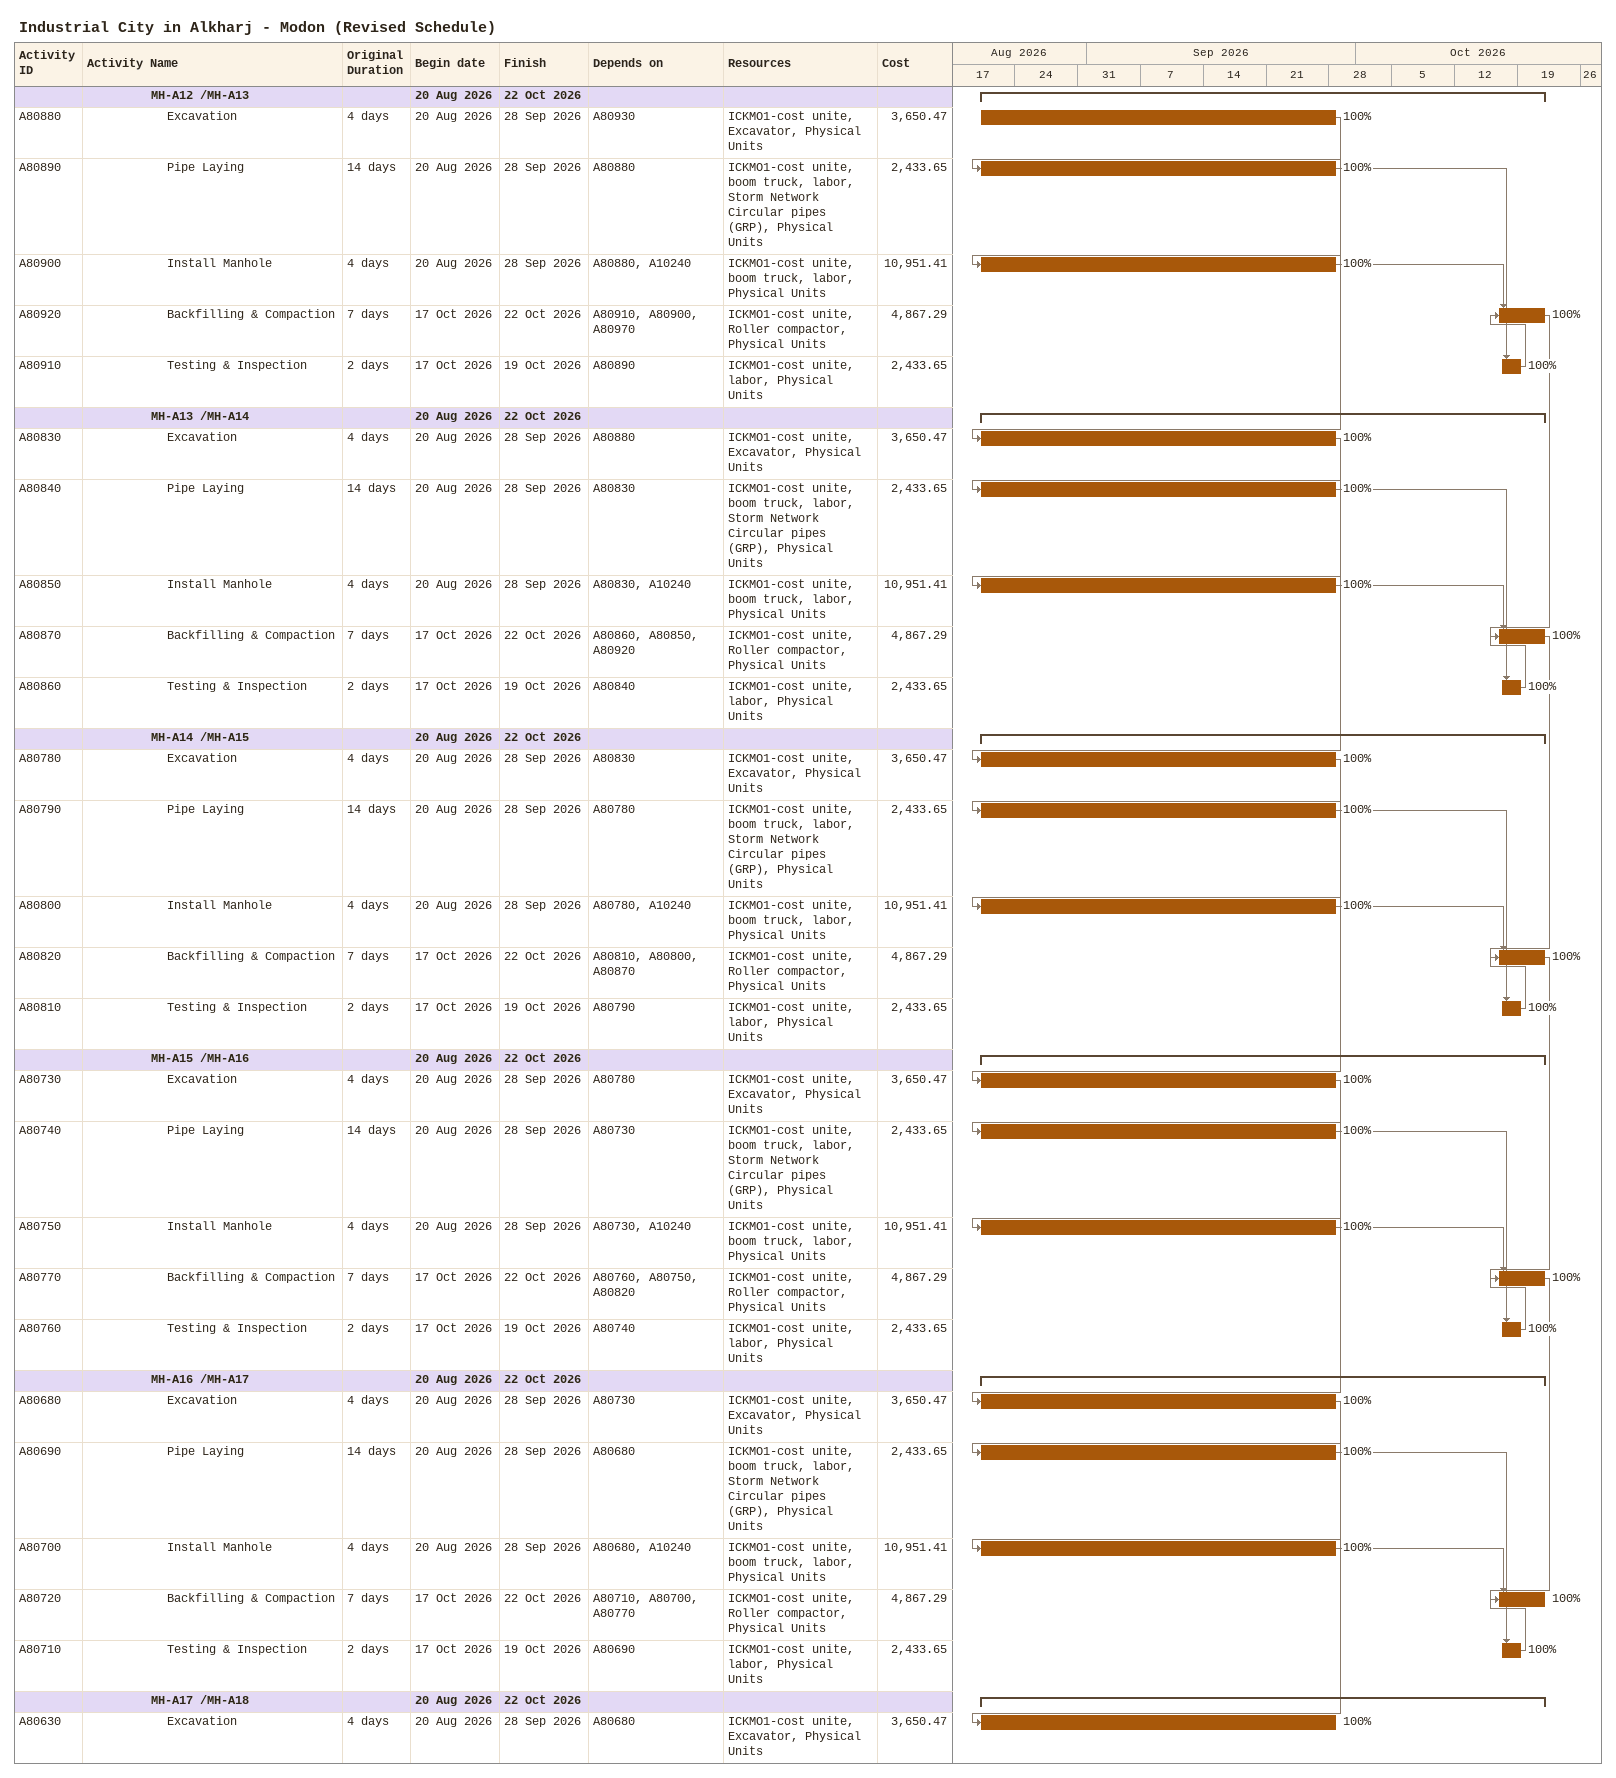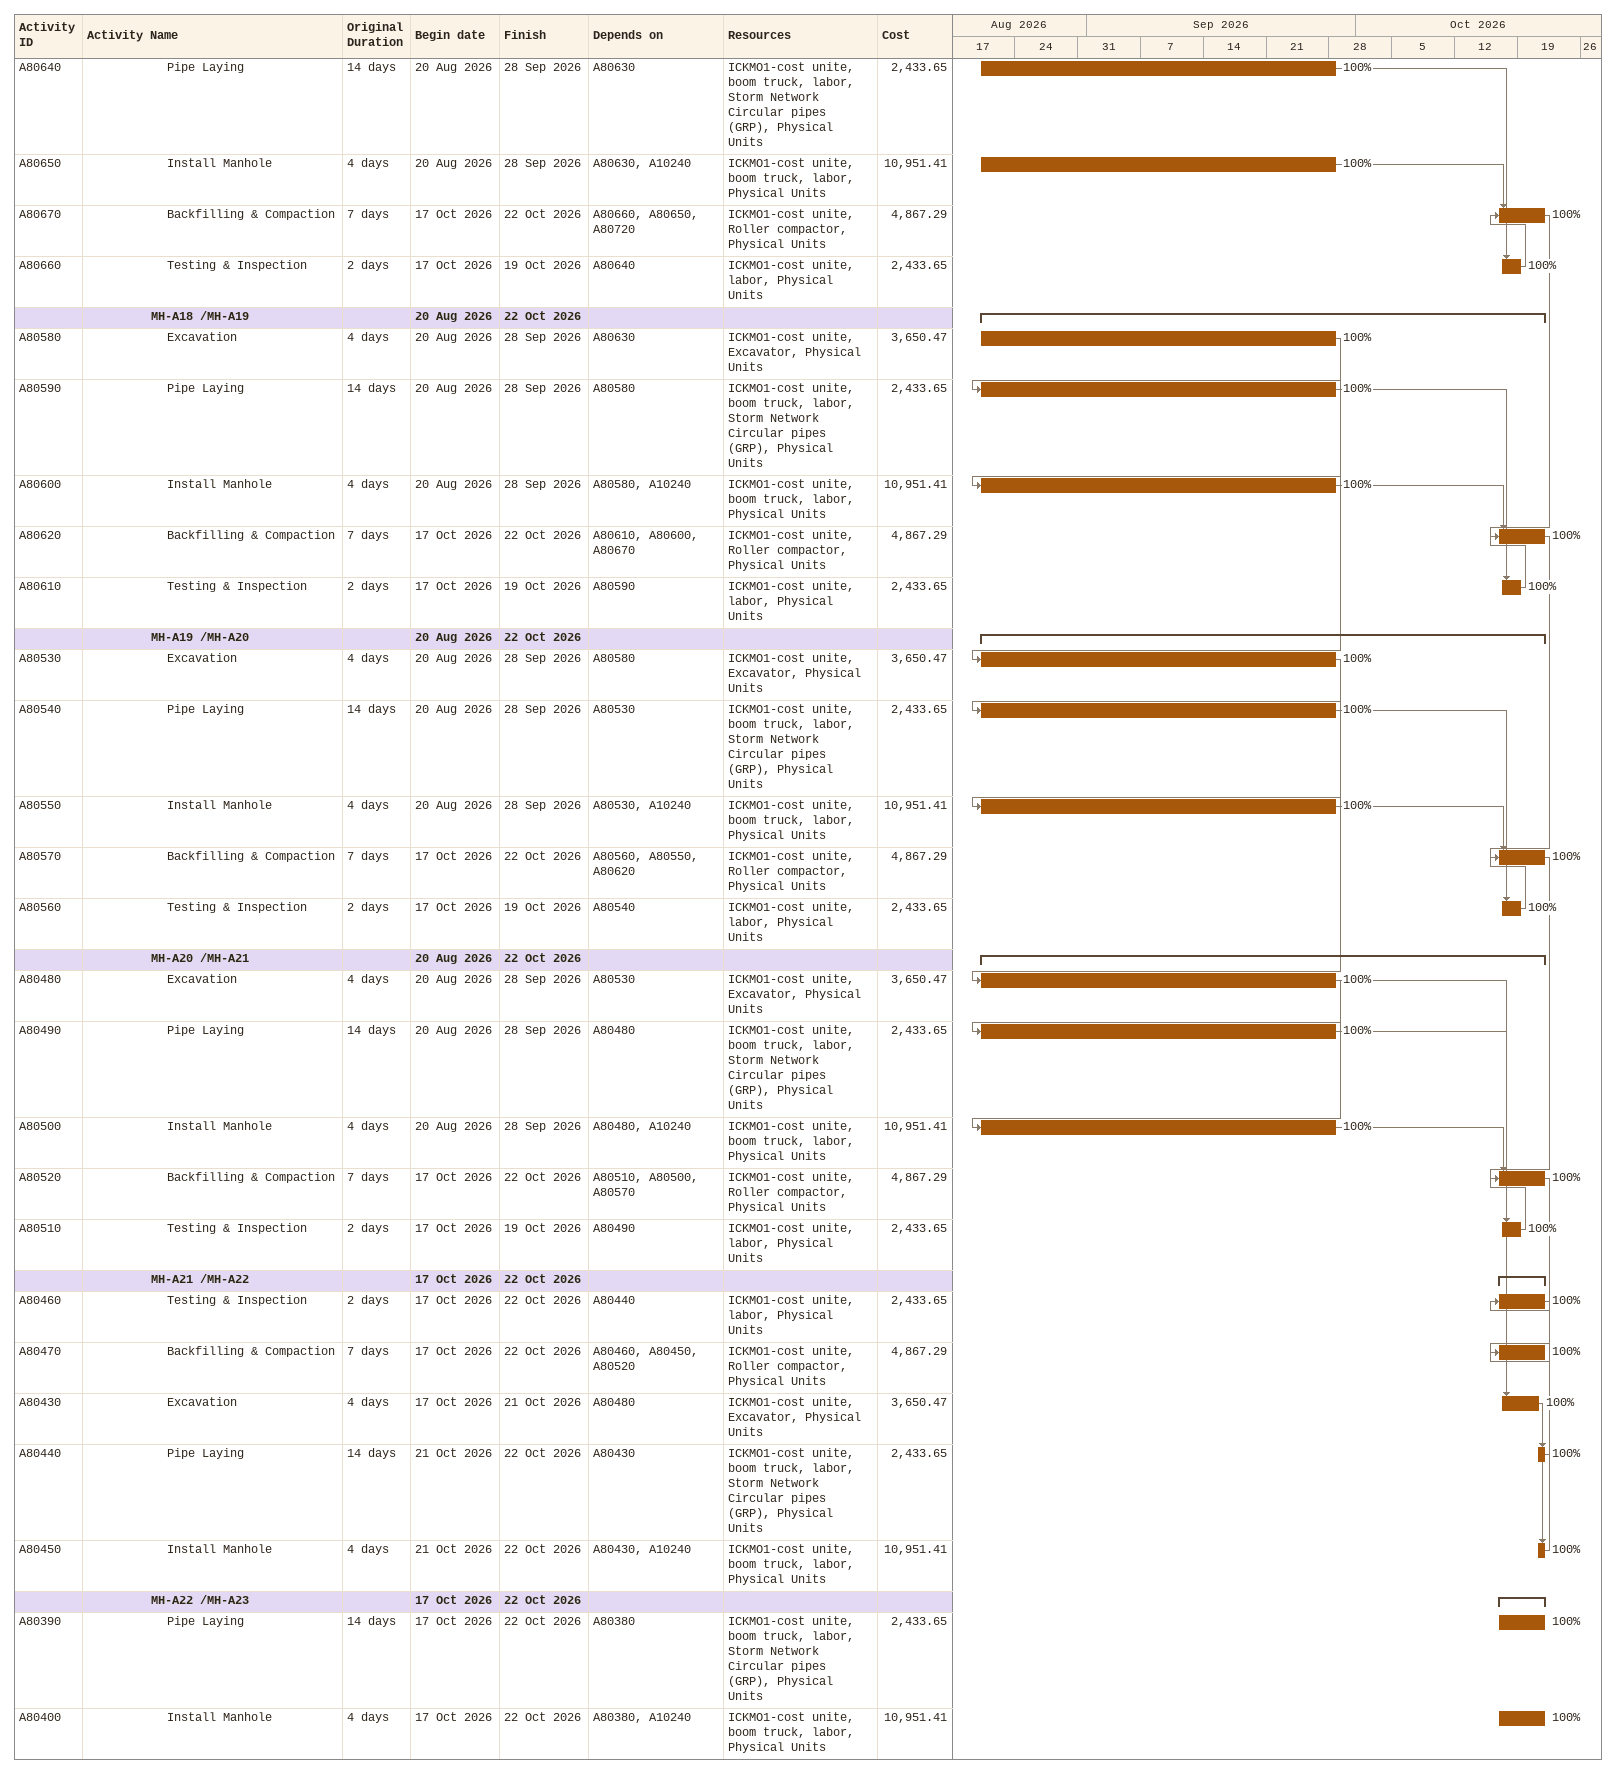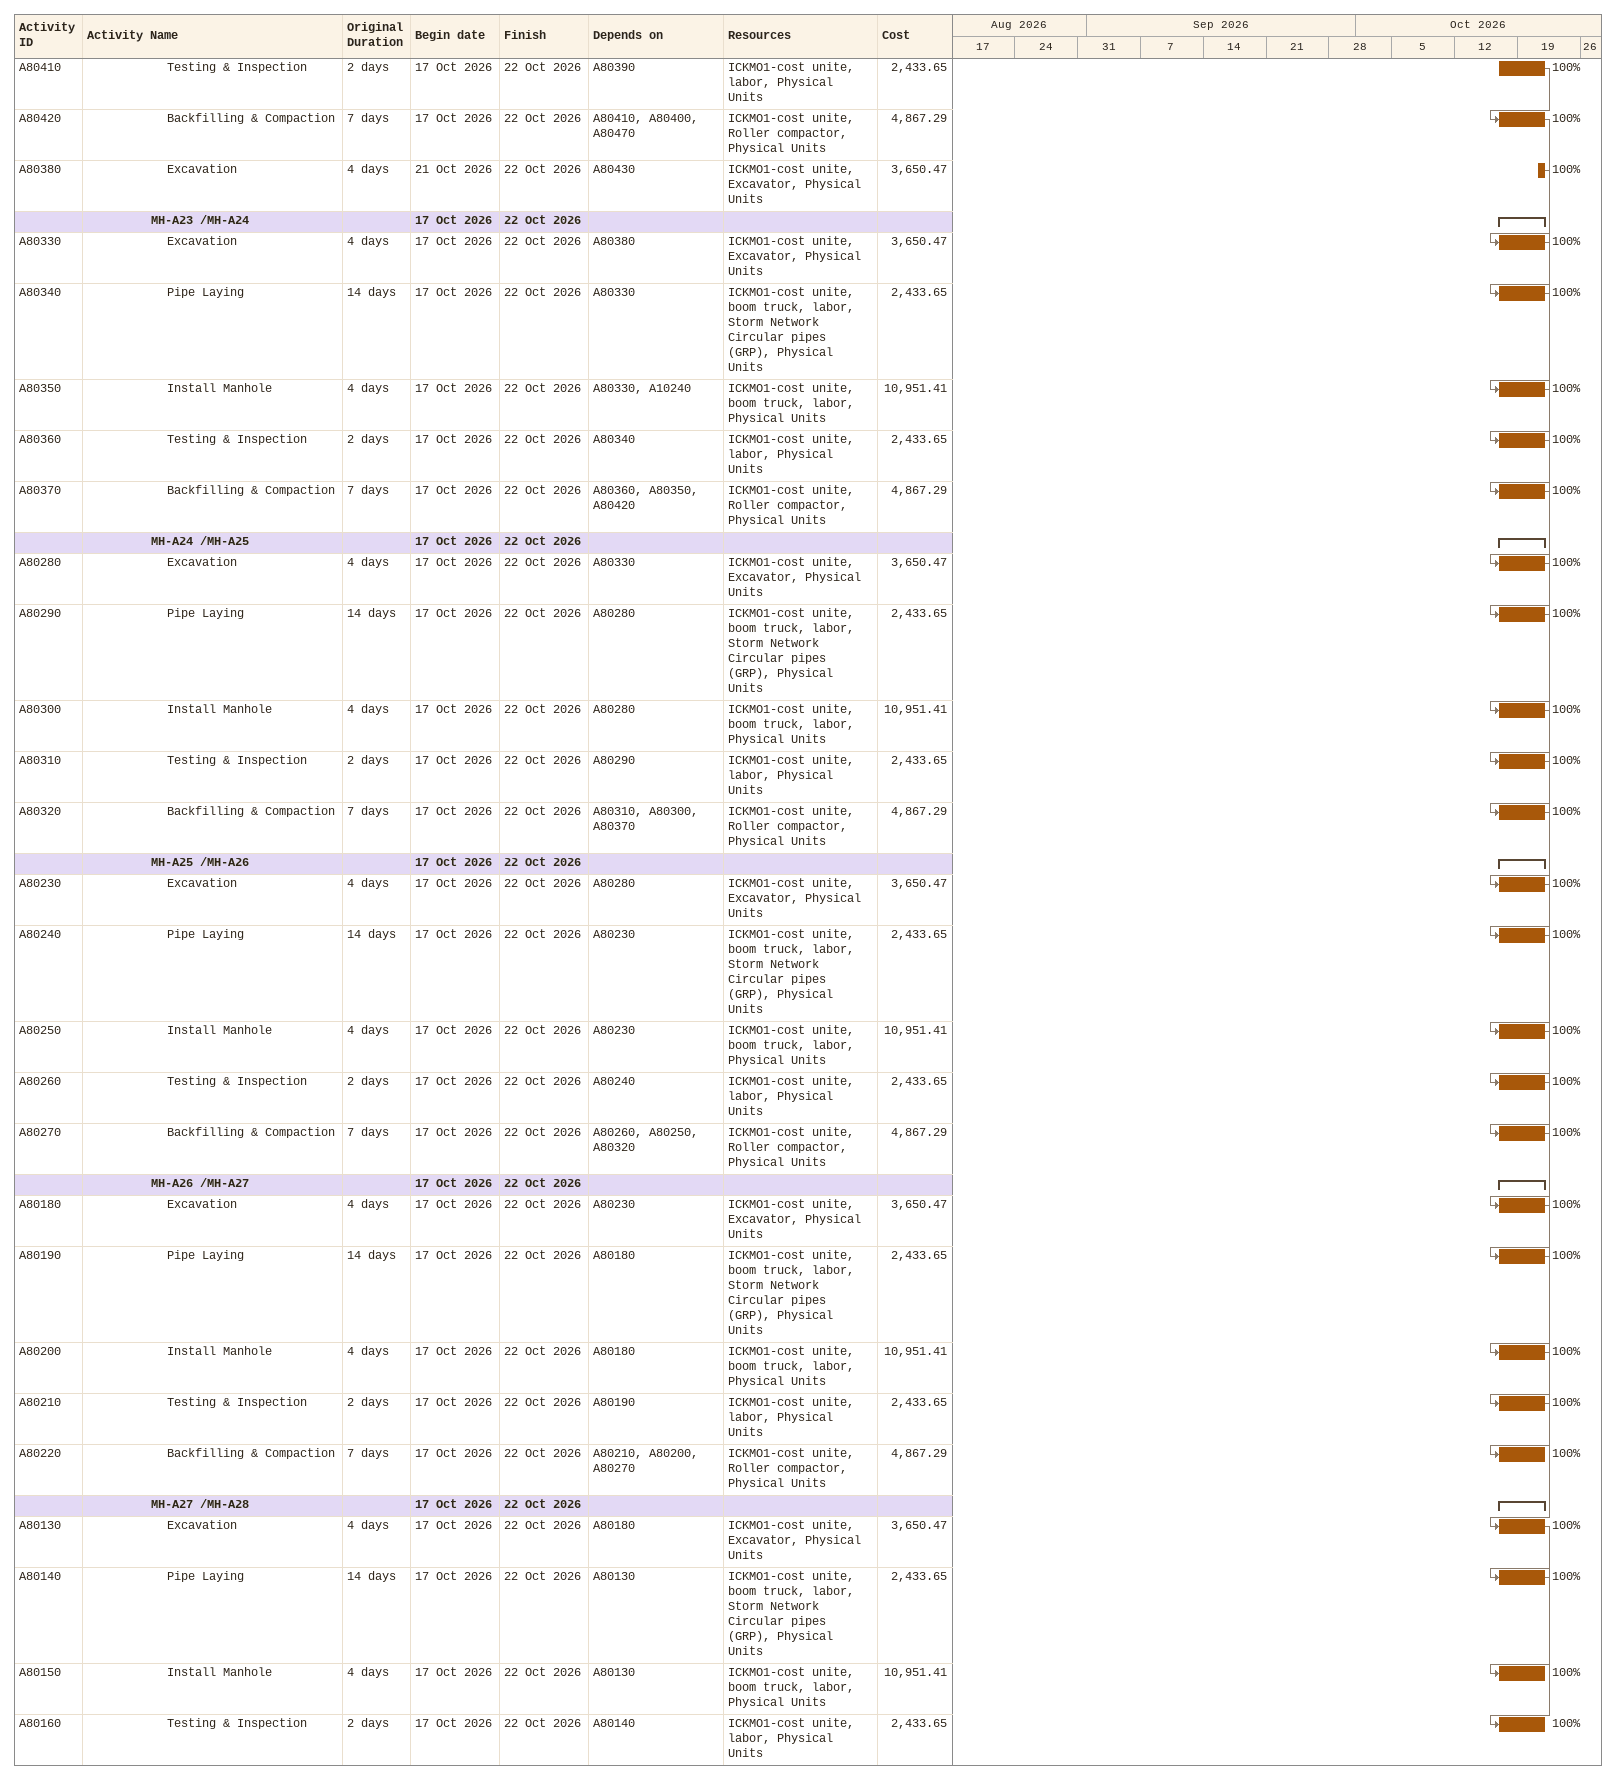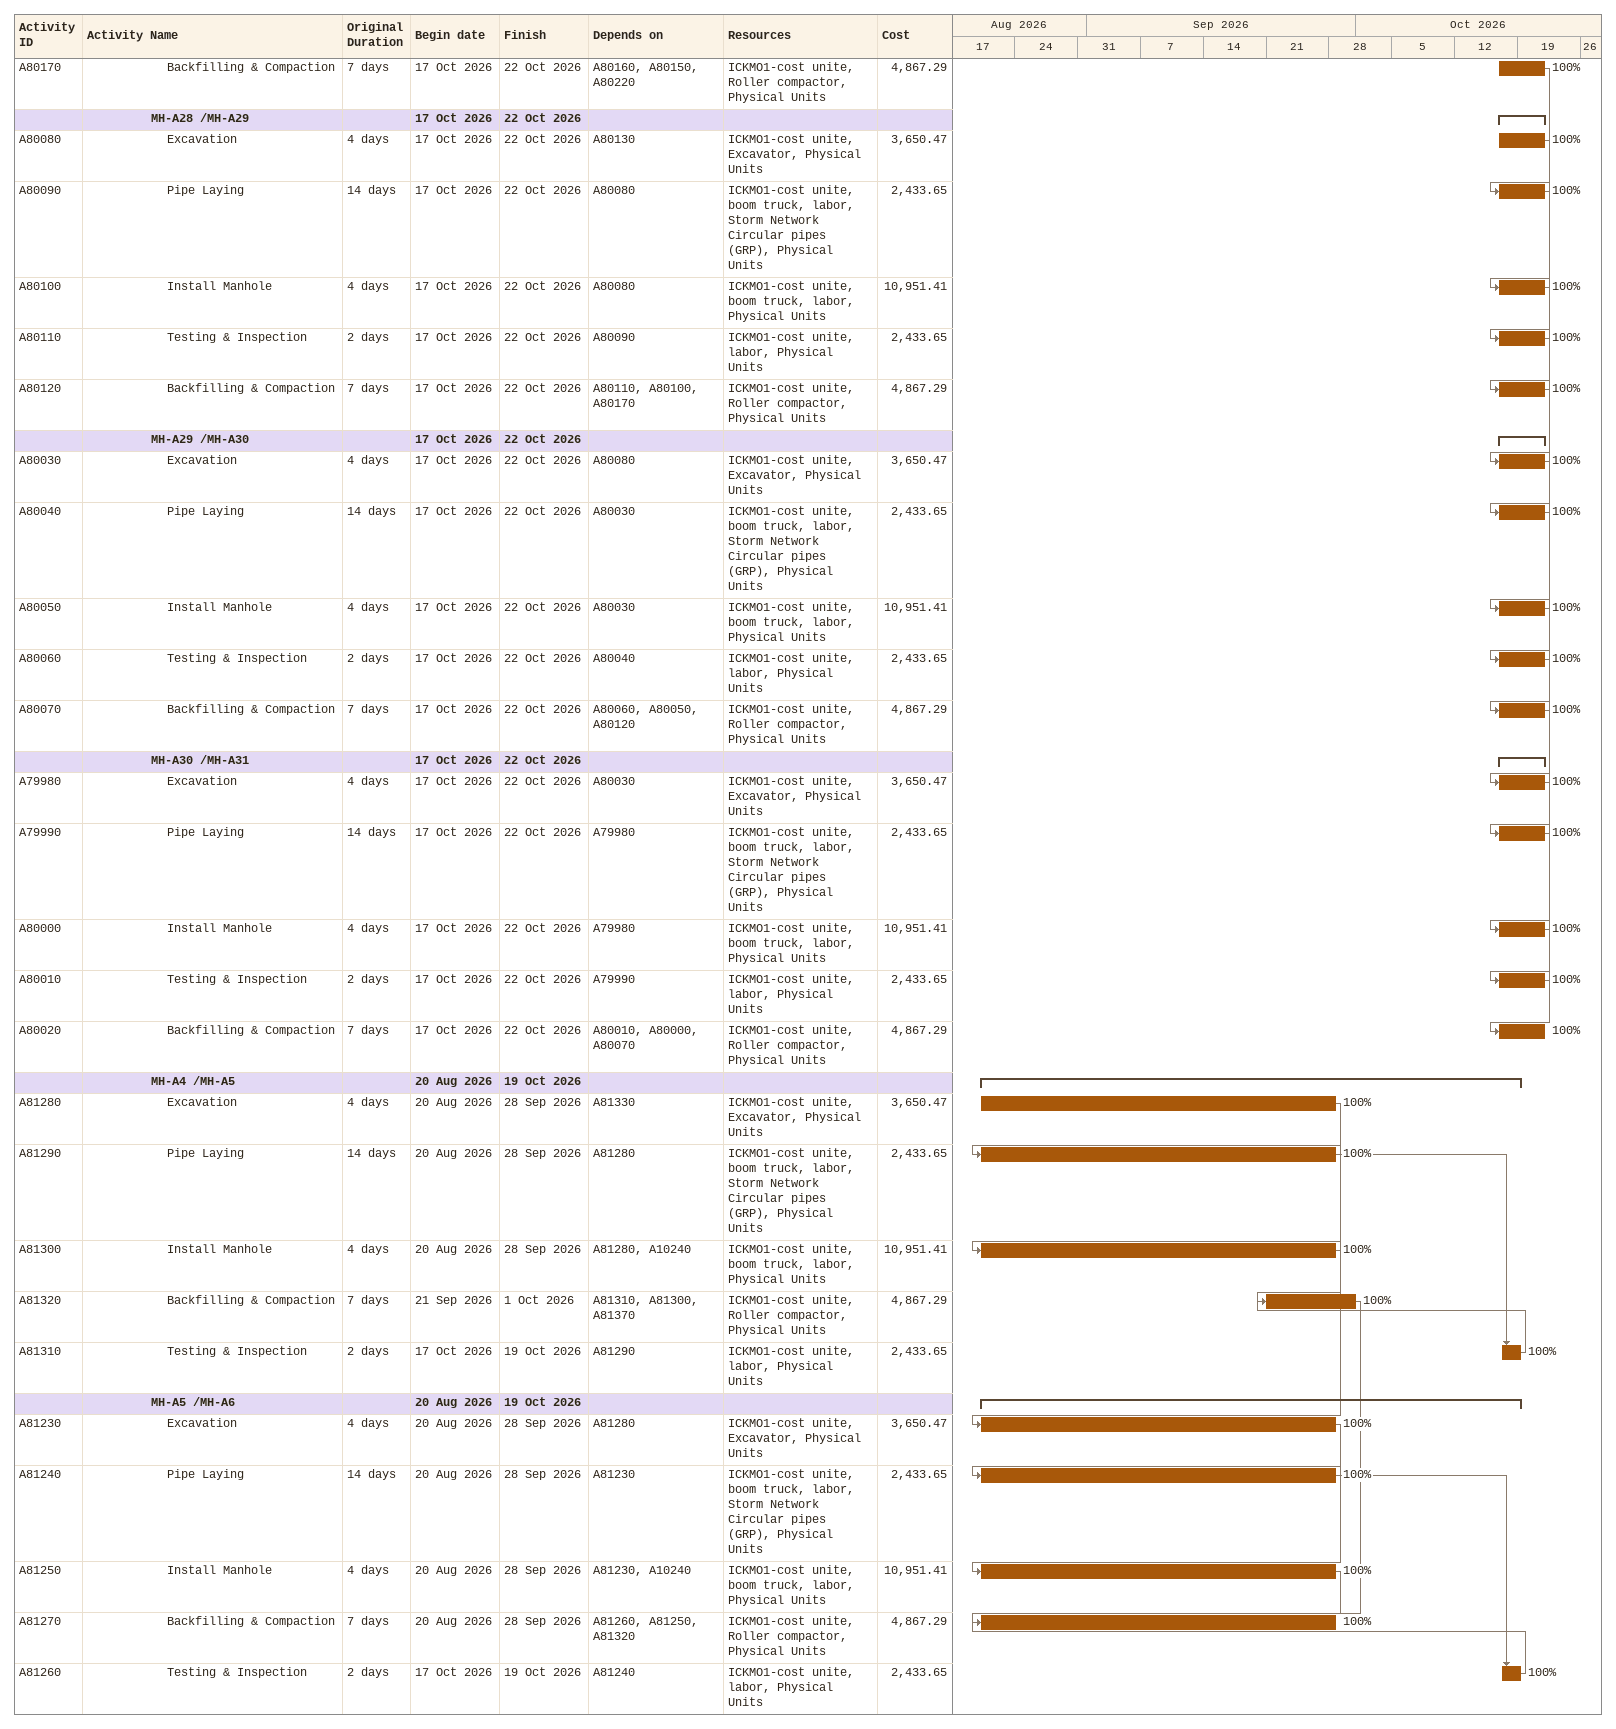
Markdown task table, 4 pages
Industrial City in Alkharj - Modon (Revised Schedule)

| ID | Level | Task | Original duration | Start | Finish | Predecessors | Resources | % complete | Cost |
|---|---|---|---|---|---|---|---|---|---|
|  | 5 | **MH-A12 /MH-A13** |  | 2026-08-20 | 2026-10-22 |  |  |  |  |
| A80880 | 6 | Excavation | 4d | 2026-08-20 | 2026-09-28 | A80930 | ICKMO1-cost unite, Excavator, Physical Units | 100 | 3650.47 |
| A80890 | 6 | Pipe Laying | 14d | 2026-08-20 | 2026-09-28 | A80880 | ICKMO1-cost unite, boom truck, labor, Storm Network Circular pipes (GRP), Physical Units | 100 | 2433.65 |
| A80900 | 6 | Install Manhole | 4d | 2026-08-20 | 2026-09-28 | A80880, A10240 | ICKMO1-cost unite, boom truck, labor, Physical Units | 100 | 10951.41 |
| A80920 | 6 | Backfilling & Compaction | 7d | 2026-10-17 | 2026-10-22 | A80910, A80900, A80970 | ICKMO1-cost unite, Roller compactor, Physical Units | 100 | 4867.29 |
| A80910 | 6 | Testing & Inspection | 2d | 2026-10-17 | 2026-10-19 | A80890 | ICKMO1-cost unite, labor, Physical Units | 100 | 2433.65 |
|  | 5 | **MH-A13 /MH-A14** |  | 2026-08-20 | 2026-10-22 |  |  |  |  |
| A80830 | 6 | Excavation | 4d | 2026-08-20 | 2026-09-28 | A80880 | ICKMO1-cost unite, Excavator, Physical Units | 100 | 3650.47 |
| A80840 | 6 | Pipe Laying | 14d | 2026-08-20 | 2026-09-28 | A80830 | ICKMO1-cost unite, boom truck, labor, Storm Network Circular pipes (GRP), Physical Units | 100 | 2433.65 |
| A80850 | 6 | Install Manhole | 4d | 2026-08-20 | 2026-09-28 | A80830, A10240 | ICKMO1-cost unite, boom truck, labor, Physical Units | 100 | 10951.41 |
| A80870 | 6 | Backfilling & Compaction | 7d | 2026-10-17 | 2026-10-22 | A80860, A80850, A80920 | ICKMO1-cost unite, Roller compactor, Physical Units | 100 | 4867.29 |
| A80860 | 6 | Testing & Inspection | 2d | 2026-10-17 | 2026-10-19 | A80840 | ICKMO1-cost unite, labor, Physical Units | 100 | 2433.65 |
|  | 5 | **MH-A14 /MH-A15** |  | 2026-08-20 | 2026-10-22 |  |  |  |  |
| A80780 | 6 | Excavation | 4d | 2026-08-20 | 2026-09-28 | A80830 | ICKMO1-cost unite, Excavator, Physical Units | 100 | 3650.47 |
| A80790 | 6 | Pipe Laying | 14d | 2026-08-20 | 2026-09-28 | A80780 | ICKMO1-cost unite, boom truck, labor, Storm Network Circular pipes (GRP), Physical Units | 100 | 2433.65 |
| A80800 | 6 | Install Manhole | 4d | 2026-08-20 | 2026-09-28 | A80780, A10240 | ICKMO1-cost unite, boom truck, labor, Physical Units | 100 | 10951.41 |
| A80820 | 6 | Backfilling & Compaction | 7d | 2026-10-17 | 2026-10-22 | A80810, A80800, A80870 | ICKMO1-cost unite, Roller compactor, Physical Units | 100 | 4867.29 |
| A80810 | 6 | Testing & Inspection | 2d | 2026-10-17 | 2026-10-19 | A80790 | ICKMO1-cost unite, labor, Physical Units | 100 | 2433.65 |
|  | 5 | **MH-A15 /MH-A16** |  | 2026-08-20 | 2026-10-22 |  |  |  |  |
| A80730 | 6 | Excavation | 4d | 2026-08-20 | 2026-09-28 | A80780 | ICKMO1-cost unite, Excavator, Physical Units | 100 | 3650.47 |
| A80740 | 6 | Pipe Laying | 14d | 2026-08-20 | 2026-09-28 | A80730 | ICKMO1-cost unite, boom truck, labor, Storm Network Circular pipes (GRP), Physical Units | 100 | 2433.65 |
| A80750 | 6 | Install Manhole | 4d | 2026-08-20 | 2026-09-28 | A80730, A10240 | ICKMO1-cost unite, boom truck, labor, Physical Units | 100 | 10951.41 |
| A80770 | 6 | Backfilling & Compaction | 7d | 2026-10-17 | 2026-10-22 | A80760, A80750, A80820 | ICKMO1-cost unite, Roller compactor, Physical Units | 100 | 4867.29 |
| A80760 | 6 | Testing & Inspection | 2d | 2026-10-17 | 2026-10-19 | A80740 | ICKMO1-cost unite, labor, Physical Units | 100 | 2433.65 |
|  | 5 | **MH-A16 /MH-A17** |  | 2026-08-20 | 2026-10-22 |  |  |  |  |
| A80680 | 6 | Excavation | 4d | 2026-08-20 | 2026-09-28 | A80730 | ICKMO1-cost unite, Excavator, Physical Units | 100 | 3650.47 |
| A80690 | 6 | Pipe Laying | 14d | 2026-08-20 | 2026-09-28 | A80680 | ICKMO1-cost unite, boom truck, labor, Storm Network Circular pipes (GRP), Physical Units | 100 | 2433.65 |
| A80700 | 6 | Install Manhole | 4d | 2026-08-20 | 2026-09-28 | A80680, A10240 | ICKMO1-cost unite, boom truck, labor, Physical Units | 100 | 10951.41 |
| A80720 | 6 | Backfilling & Compaction | 7d | 2026-10-17 | 2026-10-22 | A80710, A80700, A80770 | ICKMO1-cost unite, Roller compactor, Physical Units | 100 | 4867.29 |
| A80710 | 6 | Testing & Inspection | 2d | 2026-10-17 | 2026-10-19 | A80690 | ICKMO1-cost unite, labor, Physical Units | 100 | 2433.65 |
|  | 5 | **MH-A17 /MH-A18** |  | 2026-08-20 | 2026-10-22 |  |  |  |  |
| A80630 | 6 | Excavation | 4d | 2026-08-20 | 2026-09-28 | A80680 | ICKMO1-cost unite, Excavator, Physical Units | 100 | 3650.47 |
| A80640 | 6 | Pipe Laying | 14d | 2026-08-20 | 2026-09-28 | A80630 | ICKMO1-cost unite, boom truck, labor, Storm Network Circular pipes (GRP), Physical Units | 100 | 2433.65 |
| A80650 | 6 | Install Manhole | 4d | 2026-08-20 | 2026-09-28 | A80630, A10240 | ICKMO1-cost unite, boom truck, labor, Physical Units | 100 | 10951.41 |
| A80670 | 6 | Backfilling & Compaction | 7d | 2026-10-17 | 2026-10-22 | A80660, A80650, A80720 | ICKMO1-cost unite, Roller compactor, Physical Units | 100 | 4867.29 |
| A80660 | 6 | Testing & Inspection | 2d | 2026-10-17 | 2026-10-19 | A80640 | ICKMO1-cost unite, labor, Physical Units | 100 | 2433.65 |
|  | 5 | **MH-A18 /MH-A19** |  | 2026-08-20 | 2026-10-22 |  |  |  |  |
| A80580 | 6 | Excavation | 4d | 2026-08-20 | 2026-09-28 | A80630 | ICKMO1-cost unite, Excavator, Physical Units | 100 | 3650.47 |
| A80590 | 6 | Pipe Laying | 14d | 2026-08-20 | 2026-09-28 | A80580 | ICKMO1-cost unite, boom truck, labor, Storm Network Circular pipes (GRP), Physical Units | 100 | 2433.65 |
| A80600 | 6 | Install Manhole | 4d | 2026-08-20 | 2026-09-28 | A80580, A10240 | ICKMO1-cost unite, boom truck, labor, Physical Units | 100 | 10951.41 |
| A80620 | 6 | Backfilling & Compaction | 7d | 2026-10-17 | 2026-10-22 | A80610, A80600, A80670 | ICKMO1-cost unite, Roller compactor, Physical Units | 100 | 4867.29 |
| A80610 | 6 | Testing & Inspection | 2d | 2026-10-17 | 2026-10-19 | A80590 | ICKMO1-cost unite, labor, Physical Units | 100 | 2433.65 |
|  | 5 | **MH-A19 /MH-A20** |  | 2026-08-20 | 2026-10-22 |  |  |  |  |
| A80530 | 6 | Excavation | 4d | 2026-08-20 | 2026-09-28 | A80580 | ICKMO1-cost unite, Excavator, Physical Units | 100 | 3650.47 |
| A80540 | 6 | Pipe Laying | 14d | 2026-08-20 | 2026-09-28 | A80530 | ICKMO1-cost unite, boom truck, labor, Storm Network Circular pipes (GRP), Physical Units | 100 | 2433.65 |
| A80550 | 6 | Install Manhole | 4d | 2026-08-20 | 2026-09-28 | A80530, A10240 | ICKMO1-cost unite, boom truck, labor, Physical Units | 100 | 10951.41 |
| A80570 | 6 | Backfilling & Compaction | 7d | 2026-10-17 | 2026-10-22 | A80560, A80550, A80620 | ICKMO1-cost unite, Roller compactor, Physical Units | 100 | 4867.29 |
| A80560 | 6 | Testing & Inspection | 2d | 2026-10-17 | 2026-10-19 | A80540 | ICKMO1-cost unite, labor, Physical Units | 100 | 2433.65 |
|  | 5 | **MH-A20 /MH-A21** |  | 2026-08-20 | 2026-10-22 |  |  |  |  |
| A80480 | 6 | Excavation | 4d | 2026-08-20 | 2026-09-28 | A80530 | ICKMO1-cost unite, Excavator, Physical Units | 100 | 3650.47 |
| A80490 | 6 | Pipe Laying | 14d | 2026-08-20 | 2026-09-28 | A80480 | ICKMO1-cost unite, boom truck, labor, Storm Network Circular pipes (GRP), Physical Units | 100 | 2433.65 |
| A80500 | 6 | Install Manhole | 4d | 2026-08-20 | 2026-09-28 | A80480, A10240 | ICKMO1-cost unite, boom truck, labor, Physical Units | 100 | 10951.41 |
| A80520 | 6 | Backfilling & Compaction | 7d | 2026-10-17 | 2026-10-22 | A80510, A80500, A80570 | ICKMO1-cost unite, Roller compactor, Physical Units | 100 | 4867.29 |
| A80510 | 6 | Testing & Inspection | 2d | 2026-10-17 | 2026-10-19 | A80490 | ICKMO1-cost unite, labor, Physical Units | 100 | 2433.65 |
|  | 5 | **MH-A21 /MH-A22** |  | 2026-10-17 | 2026-10-22 |  |  |  |  |
| A80460 | 6 | Testing & Inspection | 2d | 2026-10-17 | 2026-10-22 | A80440 | ICKMO1-cost unite, labor, Physical Units | 100 | 2433.65 |
| A80470 | 6 | Backfilling & Compaction | 7d | 2026-10-17 | 2026-10-22 | A80460, A80450, A80520 | ICKMO1-cost unite, Roller compactor, Physical Units | 100 | 4867.29 |
| A80430 | 6 | Excavation | 4d | 2026-10-17 | 2026-10-21 | A80480 | ICKMO1-cost unite, Excavator, Physical Units | 100 | 3650.47 |
| A80440 | 6 | Pipe Laying | 14d | 2026-10-21 | 2026-10-22 | A80430 | ICKMO1-cost unite, boom truck, labor, Storm Network Circular pipes (GRP), Physical Units | 100 | 2433.65 |
| A80450 | 6 | Install Manhole | 4d | 2026-10-21 | 2026-10-22 | A80430, A10240 | ICKMO1-cost unite, boom truck, labor, Physical Units | 100 | 10951.41 |
|  | 5 | **MH-A22 /MH-A23** |  | 2026-10-17 | 2026-10-22 |  |  |  |  |
| A80390 | 6 | Pipe Laying | 14d | 2026-10-17 | 2026-10-22 | A80380 | ICKMO1-cost unite, boom truck, labor, Storm Network Circular pipes (GRP), Physical Units | 100 | 2433.65 |
| A80400 | 6 | Install Manhole | 4d | 2026-10-17 | 2026-10-22 | A80380, A10240 | ICKMO1-cost unite, boom truck, labor, Physical Units | 100 | 10951.41 |
| A80410 | 6 | Testing & Inspection | 2d | 2026-10-17 | 2026-10-22 | A80390 | ICKMO1-cost unite, labor, Physical Units | 100 | 2433.65 |
| A80420 | 6 | Backfilling & Compaction | 7d | 2026-10-17 | 2026-10-22 | A80410, A80400, A80470 | ICKMO1-cost unite, Roller compactor, Physical Units | 100 | 4867.29 |
| A80380 | 6 | Excavation | 4d | 2026-10-21 | 2026-10-22 | A80430 | ICKMO1-cost unite, Excavator, Physical Units | 100 | 3650.47 |
|  | 5 | **MH-A23 /MH-A24** |  | 2026-10-17 | 2026-10-22 |  |  |  |  |
| A80330 | 6 | Excavation | 4d | 2026-10-17 | 2026-10-22 | A80380 | ICKMO1-cost unite, Excavator, Physical Units | 100 | 3650.47 |
| A80340 | 6 | Pipe Laying | 14d | 2026-10-17 | 2026-10-22 | A80330 | ICKMO1-cost unite, boom truck, labor, Storm Network Circular pipes (GRP), Physical Units | 100 | 2433.65 |
| A80350 | 6 | Install Manhole | 4d | 2026-10-17 | 2026-10-22 | A80330, A10240 | ICKMO1-cost unite, boom truck, labor, Physical Units | 100 | 10951.41 |
| A80360 | 6 | Testing & Inspection | 2d | 2026-10-17 | 2026-10-22 | A80340 | ICKMO1-cost unite, labor, Physical Units | 100 | 2433.65 |
| A80370 | 6 | Backfilling & Compaction | 7d | 2026-10-17 | 2026-10-22 | A80360, A80350, A80420 | ICKMO1-cost unite, Roller compactor, Physical Units | 100 | 4867.29 |
|  | 5 | **MH-A24 /MH-A25** |  | 2026-10-17 | 2026-10-22 |  |  |  |  |
| A80280 | 6 | Excavation | 4d | 2026-10-17 | 2026-10-22 | A80330 | ICKMO1-cost unite, Excavator, Physical Units | 100 | 3650.47 |
| A80290 | 6 | Pipe Laying | 14d | 2026-10-17 | 2026-10-22 | A80280 | ICKMO1-cost unite, boom truck, labor, Storm Network Circular pipes (GRP), Physical Units | 100 | 2433.65 |
| A80300 | 6 | Install Manhole | 4d | 2026-10-17 | 2026-10-22 | A80280 | ICKMO1-cost unite, boom truck, labor, Physical Units | 100 | 10951.41 |
| A80310 | 6 | Testing & Inspection | 2d | 2026-10-17 | 2026-10-22 | A80290 | ICKMO1-cost unite, labor, Physical Units | 100 | 2433.65 |
| A80320 | 6 | Backfilling & Compaction | 7d | 2026-10-17 | 2026-10-22 | A80310, A80300, A80370 | ICKMO1-cost unite, Roller compactor, Physical Units | 100 | 4867.29 |
|  | 5 | **MH-A25 /MH-A26** |  | 2026-10-17 | 2026-10-22 |  |  |  |  |
| A80230 | 6 | Excavation | 4d | 2026-10-17 | 2026-10-22 | A80280 | ICKMO1-cost unite, Excavator, Physical Units | 100 | 3650.47 |
| A80240 | 6 | Pipe Laying | 14d | 2026-10-17 | 2026-10-22 | A80230 | ICKMO1-cost unite, boom truck, labor, Storm Network Circular pipes (GRP), Physical Units | 100 | 2433.65 |
| A80250 | 6 | Install Manhole | 4d | 2026-10-17 | 2026-10-22 | A80230 | ICKMO1-cost unite, boom truck, labor, Physical Units | 100 | 10951.41 |
| A80260 | 6 | Testing & Inspection | 2d | 2026-10-17 | 2026-10-22 | A80240 | ICKMO1-cost unite, labor, Physical Units | 100 | 2433.65 |
| A80270 | 6 | Backfilling & Compaction | 7d | 2026-10-17 | 2026-10-22 | A80260, A80250, A80320 | ICKMO1-cost unite, Roller compactor, Physical Units | 100 | 4867.29 |
|  | 5 | **MH-A26 /MH-A27** |  | 2026-10-17 | 2026-10-22 |  |  |  |  |
| A80180 | 6 | Excavation | 4d | 2026-10-17 | 2026-10-22 | A80230 | ICKMO1-cost unite, Excavator, Physical Units | 100 | 3650.47 |
| A80190 | 6 | Pipe Laying | 14d | 2026-10-17 | 2026-10-22 | A80180 | ICKMO1-cost unite, boom truck, labor, Storm Network Circular pipes (GRP), Physical Units | 100 | 2433.65 |
| A80200 | 6 | Install Manhole | 4d | 2026-10-17 | 2026-10-22 | A80180 | ICKMO1-cost unite, boom truck, labor, Physical Units | 100 | 10951.41 |
| A80210 | 6 | Testing & Inspection | 2d | 2026-10-17 | 2026-10-22 | A80190 | ICKMO1-cost unite, labor, Physical Units | 100 | 2433.65 |
| A80220 | 6 | Backfilling & Compaction | 7d | 2026-10-17 | 2026-10-22 | A80210, A80200, A80270 | ICKMO1-cost unite, Roller compactor, Physical Units | 100 | 4867.29 |
|  | 5 | **MH-A27 /MH-A28** |  | 2026-10-17 | 2026-10-22 |  |  |  |  |
| A80130 | 6 | Excavation | 4d | 2026-10-17 | 2026-10-22 | A80180 | ICKMO1-cost unite, Excavator, Physical Units | 100 | 3650.47 |
| A80140 | 6 | Pipe Laying | 14d | 2026-10-17 | 2026-10-22 | A80130 | ICKMO1-cost unite, boom truck, labor, Storm Network Circular pipes (GRP), Physical Units | 100 | 2433.65 |
| A80150 | 6 | Install Manhole | 4d | 2026-10-17 | 2026-10-22 | A80130 | ICKMO1-cost unite, boom truck, labor, Physical Units | 100 | 10951.41 |
| A80160 | 6 | Testing & Inspection | 2d | 2026-10-17 | 2026-10-22 | A80140 | ICKMO1-cost unite, labor, Physical Units | 100 | 2433.65 |
| A80170 | 6 | Backfilling & Compaction | 7d | 2026-10-17 | 2026-10-22 | A80160, A80150, A80220 | ICKMO1-cost unite, Roller compactor, Physical Units | 100 | 4867.29 |
|  | 5 | **MH-A28 /MH-A29** |  | 2026-10-17 | 2026-10-22 |  |  |  |  |
| A80080 | 6 | Excavation | 4d | 2026-10-17 | 2026-10-22 | A80130 | ICKMO1-cost unite, Excavator, Physical Units | 100 | 3650.47 |
| A80090 | 6 | Pipe Laying | 14d | 2026-10-17 | 2026-10-22 | A80080 | ICKMO1-cost unite, boom truck, labor, Storm Network Circular pipes (GRP), Physical Units | 100 | 2433.65 |
| A80100 | 6 | Install Manhole | 4d | 2026-10-17 | 2026-10-22 | A80080 | ICKMO1-cost unite, boom truck, labor, Physical Units | 100 | 10951.41 |
| A80110 | 6 | Testing & Inspection | 2d | 2026-10-17 | 2026-10-22 | A80090 | ICKMO1-cost unite, labor, Physical Units | 100 | 2433.65 |
| A80120 | 6 | Backfilling & Compaction | 7d | 2026-10-17 | 2026-10-22 | A80110, A80100, A80170 | ICKMO1-cost unite, Roller compactor, Physical Units | 100 | 4867.29 |
|  | 5 | **MH-A29 /MH-A30** |  | 2026-10-17 | 2026-10-22 |  |  |  |  |
| A80030 | 6 | Excavation | 4d | 2026-10-17 | 2026-10-22 | A80080 | ICKMO1-cost unite, Excavator, Physical Units | 100 | 3650.47 |
| A80040 | 6 | Pipe Laying | 14d | 2026-10-17 | 2026-10-22 | A80030 | ICKMO1-cost unite, boom truck, labor, Storm Network Circular pipes (GRP), Physical Units | 100 | 2433.65 |
| A80050 | 6 | Install Manhole | 4d | 2026-10-17 | 2026-10-22 | A80030 | ICKMO1-cost unite, boom truck, labor, Physical Units | 100 | 10951.41 |
| A80060 | 6 | Testing & Inspection | 2d | 2026-10-17 | 2026-10-22 | A80040 | ICKMO1-cost unite, labor, Physical Units | 100 | 2433.65 |
| A80070 | 6 | Backfilling & Compaction | 7d | 2026-10-17 | 2026-10-22 | A80060, A80050, A80120 | ICKMO1-cost unite, Roller compactor, Physical Units | 100 | 4867.29 |
|  | 5 | **MH-A30 /MH-A31** |  | 2026-10-17 | 2026-10-22 |  |  |  |  |
| A79980 | 6 | Excavation | 4d | 2026-10-17 | 2026-10-22 | A80030 | ICKMO1-cost unite, Excavator, Physical Units | 100 | 3650.47 |
| A79990 | 6 | Pipe Laying | 14d | 2026-10-17 | 2026-10-22 | A79980 | ICKMO1-cost unite, boom truck, labor, Storm Network Circular pipes (GRP), Physical Units | 100 | 2433.65 |
| A80000 | 6 | Install Manhole | 4d | 2026-10-17 | 2026-10-22 | A79980 | ICKMO1-cost unite, boom truck, labor, Physical Units | 100 | 10951.41 |
| A80010 | 6 | Testing & Inspection | 2d | 2026-10-17 | 2026-10-22 | A79990 | ICKMO1-cost unite, labor, Physical Units | 100 | 2433.65 |
| A80020 | 6 | Backfilling & Compaction | 7d | 2026-10-17 | 2026-10-22 | A80010, A80000, A80070 | ICKMO1-cost unite, Roller compactor, Physical Units | 100 | 4867.29 |
|  | 5 | **MH-A4 /MH-A5** |  | 2026-08-20 | 2026-10-19 |  |  |  |  |
| A81280 | 6 | Excavation | 4d | 2026-08-20 | 2026-09-28 | A81330 | ICKMO1-cost unite, Excavator, Physical Units | 100 | 3650.47 |
| A81290 | 6 | Pipe Laying | 14d | 2026-08-20 | 2026-09-28 | A81280 | ICKMO1-cost unite, boom truck, labor, Storm Network Circular pipes (GRP), Physical Units | 100 | 2433.65 |
| A81300 | 6 | Install Manhole | 4d | 2026-08-20 | 2026-09-28 | A81280, A10240 | ICKMO1-cost unite, boom truck, labor, Physical Units | 100 | 10951.41 |
| A81320 | 6 | Backfilling & Compaction | 7d | 2026-09-21 | 2026-10-01 | A81310, A81300, A81370 | ICKMO1-cost unite, Roller compactor, Physical Units | 100 | 4867.29 |
| A81310 | 6 | Testing & Inspection | 2d | 2026-10-17 | 2026-10-19 | A81290 | ICKMO1-cost unite, labor, Physical Units | 100 | 2433.65 |
|  | 5 | **MH-A5 /MH-A6** |  | 2026-08-20 | 2026-10-19 |  |  |  |  |
| A81230 | 6 | Excavation | 4d | 2026-08-20 | 2026-09-28 | A81280 | ICKMO1-cost unite, Excavator, Physical Units | 100 | 3650.47 |
| A81240 | 6 | Pipe Laying | 14d | 2026-08-20 | 2026-09-28 | A81230 | ICKMO1-cost unite, boom truck, labor, Storm Network Circular pipes (GRP), Physical Units | 100 | 2433.65 |
| A81250 | 6 | Install Manhole | 4d | 2026-08-20 | 2026-09-28 | A81230, A10240 | ICKMO1-cost unite, boom truck, labor, Physical Units | 100 | 10951.41 |
| A81270 | 6 | Backfilling & Compaction | 7d | 2026-08-20 | 2026-09-28 | A81260, A81250, A81320 | ICKMO1-cost unite, Roller compactor, Physical Units | 100 | 4867.29 |
| A81260 | 6 | Testing & Inspection | 2d | 2026-10-17 | 2026-10-19 | A81240 | ICKMO1-cost unite, labor, Physical Units | 100 | 2433.65 |
